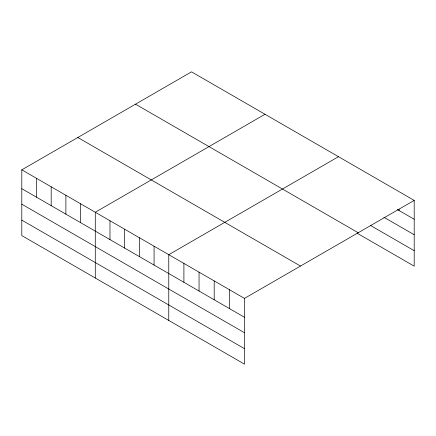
<?xml version="1.0" encoding="UTF-8"?>
<svg xmlns="http://www.w3.org/2000/svg" width="436" height="436" viewBox="0 0 436 436"><rect width="100%" height="100%" fill="white"/><g stroke="black" fill="none" stroke-linecap="round" stroke-linejoin="round"><path stroke-width="0.65" d="M21.8 169.833L244.476 298.393L244.476 364.153L21.8 235.593L21.8 169.833L191.524 71.847L414.2 200.407L414.2 266.167L357.128 233.216M265.006 114.27L95.282 212.261L95.282 278.021M338.489 156.693L168.765 254.684L168.765 320.444M244.476 298.393L414.2 200.407M397.31 209.525L414.2 219.275M383.914 217.264L414.2 234.748M370.524 225.472L414.2 250.689M135.514 104.182L358.19 232.742M77.81 137.498L300.486 266.058M21.8 188.701L244.476 317.261M21.8 204.179L244.476 332.739M21.8 220.12L244.476 348.68M399.06 209.182L399.06 210.534M229.331 289.651L229.331 308.519M214.19 280.909L214.19 299.777M199.05 272.168L199.05 291.035M183.905 263.426L183.905 282.294M154.072 246.198L154.072 265.066M139.373 237.713L139.373 256.581M124.674 229.227L124.674 248.1M109.981 220.747L109.981 239.615M80.584 203.775L80.584 222.643M65.891 195.29L65.891 214.158M51.192 186.804L51.192 205.672M36.499 178.319L36.499 197.186"/></g></svg>
